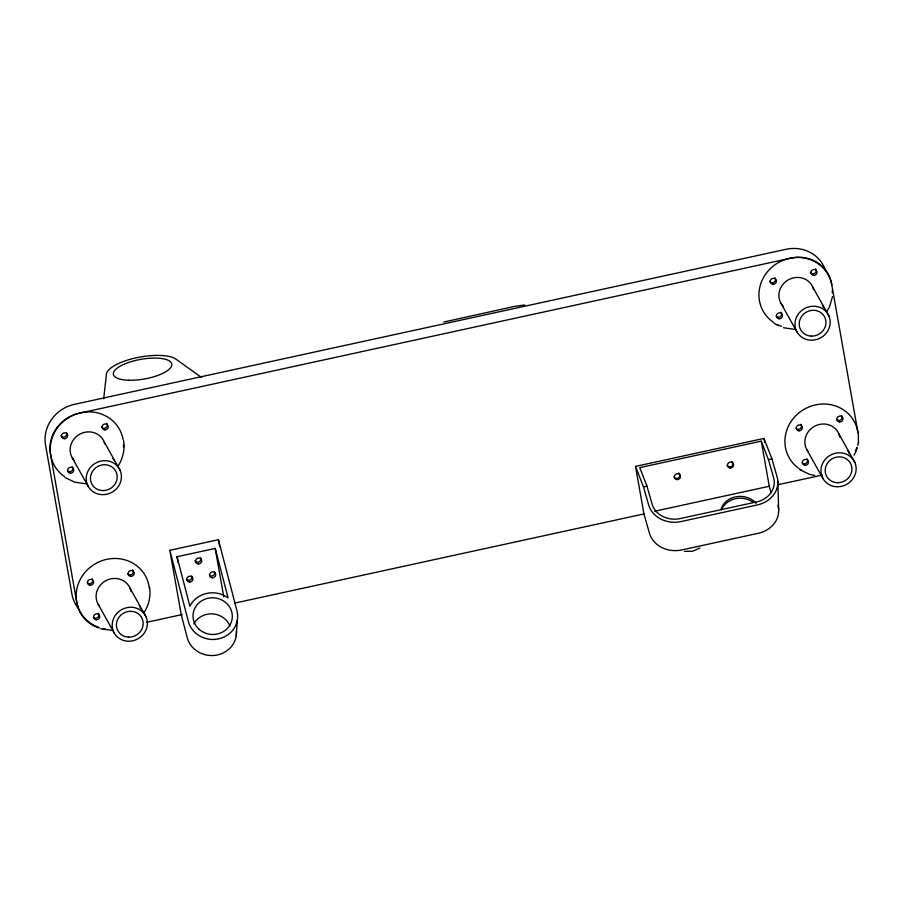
<?xml version="1.0" encoding="UTF-8"?>
<svg xmlns="http://www.w3.org/2000/svg" width="904" height="904" viewBox="0 0 904 904"><rect width="100%" height="100%" fill="white"/><g stroke="black" fill="none" stroke-linecap="round" stroke-linejoin="round"><path stroke-width="1.36" d="M858.484 443.141L858.291 432.632M236.193 636.02L237.379 619.941M103.677 398.867L106.536 373.284A36.815 12.373 -10 0 1 136.097 357.826A36.815 12.373 -10 0 1 174.788 358.323L201.626 377.556M832.527 296.568L829.499 306.851L826.844 311.609M118.085 466.057C122.933 458.565 125.068 449.356 123.565 440.508M144.052 612.629C148.9 605.138 151.024 595.917 149.533 587.08M699.877 547.993L692.611 551.27L684.43 551.361M443.875 322.005L514.67 306.377L524.682 304.976M169.828 550.299L218.429 539.711L236.961 610.844A25.018 23.334 4.2 0 1 218.576 638.868A25.018 23.334 4.2 0 1 188.36 621.432L169.828 550.299L181.252 614.765L187.173 637.501A25.018 23.334 4.2 0 0 214.982 655.355A25.018 23.334 4.2 0 0 236.464 631.455M177.014 556.751L215.197 548.423L228.09 597.906A25.018 23.334 4.2 0 0 189.897 606.234L177.014 556.751L177.998 562.288M635.523 466.396L763.97 438.406L771.937 458.893L777.09 476.916A26.804 23.018 -1.7 0 1 757.416 504.907L681.051 521.551A26.804 23.018 -1.7 0 1 648.631 504.907L643.49 486.883L635.523 466.396L643.942 513.935L649.467 533.281A26.804 23.018 -1.7 0 0 681.876 549.926L758.253 533.281A26.804 23.018 -1.7 0 0 777.915 505.291M761.27 441.152L639.772 467.628L646.959 486.126L652.112 504.149A23.233 19.956 -1.7 0 0 680.192 518.568L756.569 501.935A23.233 19.956 -1.7 0 0 773.609 477.674L768.468 459.65L761.27 441.152L769.27 486.262L771.101 492.669M643.49 486.883L646.959 486.126M768.468 459.65L771.937 458.893M654.586 511.246L769.27 486.262M146.448 622.347L182.303 614.539M234.712 603.115L644.349 513.845M778.129 484.691L822.267 475.075M794.141 329.293L783.463 327.723M85.383 483.742L74.704 482.171L65.156 477.594M111.35 630.314L100.66 628.743M814.685 475.47L809.419 474.295L799.87 469.718M773.903 323.146L778.491 325.79M812.82 287.167L828.9 315.948A17.877 16.724 -29.2 0 1 810.142 340.153A17.877 16.724 -29.2 0 1 798.707 313.518A17.877 16.724 -29.2 0 1 828.9 315.948M780.988 303.292L797.068 332.084M838.788 433.728L854.868 462.52A17.877 16.724 -29.2 0 1 836.098 486.714A17.877 16.724 -29.2 0 1 824.674 460.091A17.877 16.724 -29.2 0 1 854.868 462.52M806.944 449.864L823.035 478.657M104.062 441.615L120.142 470.396A17.877 16.724 -29.2 0 1 101.384 494.601A17.877 16.724 -29.2 0 1 89.948 467.967A17.877 16.724 -29.2 0 1 120.142 470.396M72.23 457.752L88.309 486.533M130.029 588.188L146.109 616.969A17.877 16.724 -29.2 0 1 127.351 641.173A17.877 16.724 -29.2 0 1 115.915 614.539A17.877 16.724 -29.2 0 1 146.109 616.969M98.186 604.324L114.277 633.105M858.009 432.858L831.578 283.698A35.742 33.437 -29.2 0 0 790.989 258.115L79.315 413.196A35.742 33.437 -29.2 0 0 50.466 453.91L76.896 603.081A35.742 33.437 -29.2 0 0 99.338 628.009M763.97 438.406L764.694 442.485M218.429 539.711L219.649 546.57M215.197 548.423L223.774 596.855M777.824 481.38L778.66 509.743M93.88 625.229A37.245 34.849 -29.2 0 1 93.338 565A37.245 34.849 -29.2 0 1 149.375 588.617M98.773 627.342A37.245 34.849 -29.2 0 1 95.067 625.817M139.035 605.431A3.13 2.927 -29.2 0 1 140.312 608.064M132.651 569.904A3.13 2.927 -29.2 0 1 132.244 574.108A3.13 2.927 -29.2 0 1 127.905 573.95M92.05 578.752A3.13 2.927 -29.2 0 1 91.643 582.956A3.13 2.927 -29.2 0 1 87.304 582.797M98.163 613.228A3.13 2.927 -29.2 0 1 97.756 617.432A3.13 2.927 -29.2 0 1 93.417 617.274M99.553 606.313A17.877 16.724 -29.2 0 1 106.808 580.198A17.877 16.724 -29.2 0 1 131.057 591.657M64.523 476.6A37.245 34.849 -29.2 0 1 67.958 418.055A37.245 34.849 -29.2 0 1 123.057 439.446M123.565 444.678A37.245 34.849 -29.2 0 1 123.509 447.333M113.655 459.356A3.13 2.927 -29.2 0 1 114.322 460.712M112.356 458.531A3.13 2.927 -29.2 0 1 113.068 458.859M107.35 424.688A3.13 2.927 -29.2 0 1 101.508 426.744M106.683 423.332A3.13 2.927 -29.2 0 1 107.113 423.965M66.523 432.813A3.13 2.927 -29.2 0 1 64.998 436.835A3.13 2.927 -29.2 0 1 60.918 435.592M72.196 466.656A3.13 2.927 -29.2 0 1 71.789 470.86A3.13 2.927 -29.2 0 1 67.45 470.701M74.377 460.656A17.877 16.724 -29.2 0 1 79.699 434.214A17.877 16.724 -29.2 0 1 104.841 443.909M773.27 322.152A37.245 34.849 -29.2 0 1 776.717 263.595A37.245 34.849 -29.2 0 1 831.816 284.986M832.313 290.229A37.245 34.849 -29.2 0 1 832.268 292.873M781.564 326.321A37.245 34.849 -29.2 0 1 777.858 324.796M822.414 304.908A3.13 2.927 -29.2 0 1 823.115 307.032M815.442 268.872A3.13 2.927 -29.2 0 1 814.707 273.324A3.13 2.927 -29.2 0 1 810.266 272.296M774.852 277.72A3.13 2.927 -29.2 0 1 774.106 282.172A3.13 2.927 -29.2 0 1 769.677 281.133M780.954 312.208A3.13 2.927 -29.2 0 1 780.547 316.411A3.13 2.927 -29.2 0 1 776.208 316.253M783.135 306.207A17.877 16.724 -29.2 0 1 788.457 279.765A17.877 16.724 -29.2 0 1 813.6 289.449M858.19 442.96A35.742 33.437 -29.2 0 1 857.749 445.491M857.116 448A35.742 33.437 -29.2 0 1 854.088 455.187M825.77 271.211A35.742 33.437 -29.2 0 0 786.062 249.289L74.377 404.37A35.742 33.437 -29.2 0 0 45.539 445.084L71.958 594.256A35.742 33.437 -29.2 0 0 77.947 607.895M105.7 629.297A35.742 33.437 -29.2 0 1 103.101 628.924M200.53 557.892A3.13 2.927 -29.2 0 1 199.016 561.915A3.13 2.927 -29.2 0 1 194.925 560.672M191.704 576.04A3.13 2.927 -29.2 0 1 186.529 579.453M214.542 571.757A3.13 2.927 -29.2 0 1 209.366 575.17M193.851 623.907A19.662 18.34 4.2 0 1 212.496 613.895A19.662 18.34 4.2 0 1 229.898 625.997M731.686 461.447A3.13 2.927 -29.2 0 1 731.867 466.148A3.13 2.927 -29.2 0 1 727.098 465.357M679.605 474.148A3.13 2.927 -29.2 0 1 678.09 478.171A3.13 2.927 -29.2 0 1 674 476.928M678.588 473.018A3.13 2.927 -29.2 0 1 679.175 473.515M721.121 509.031A19.662 16.882 -1.7 0 1 736.636 496.669A19.662 16.882 -1.7 0 1 756.128 503.37M721.528 509.845A19.662 16.882 -1.7 0 1 752.851 502.104M798.175 467.956A37.245 34.849 -29.2 0 1 803.272 409.806A37.245 34.849 -29.2 0 1 857.772 431.558M856.845 447.333A37.245 34.849 -29.2 0 1 855.489 451.152M801.475 470.125A37.245 34.849 -29.2 0 1 799.238 468.724M847.794 450.983A3.13 2.927 -29.2 0 1 849.071 453.605M841.409 415.444A3.13 2.927 -29.2 0 1 841.002 419.648A3.13 2.927 -29.2 0 1 836.663 419.49M800.808 424.292A3.13 2.927 -29.2 0 1 800.402 428.496A3.13 2.927 -29.2 0 1 796.062 428.338M806.922 458.78A3.13 2.927 -29.2 0 1 806.515 462.984A3.13 2.927 -29.2 0 1 802.176 462.825M808.312 451.864A17.877 16.724 -29.2 0 1 815.566 425.75A17.877 16.724 -29.2 0 1 839.816 437.208M96.366 619.771A3.13 2.927 -29.2 0 0 99.451 615.409A3.13 2.927 -29.2 0 0 94.14 615.217A3.13 2.927 -29.2 0 0 96.366 619.771M90.253 585.284A3.13 2.927 -29.2 0 0 93.349 580.922A3.13 2.927 -29.2 0 0 88.038 580.73A3.13 2.927 -29.2 0 0 90.253 585.284M130.854 576.436A3.13 2.927 -29.2 0 0 133.939 572.074A3.13 2.927 -29.2 0 0 128.628 571.882A3.13 2.927 -29.2 0 0 130.854 576.436M128.391 637.128A13.583 12.701 -29.2 0 0 142.018 618.313A13.583 12.701 -29.2 0 0 118.966 617.24A13.583 12.701 -29.2 0 0 128.391 637.128M70.399 473.199A3.13 2.927 -29.2 0 0 73.484 468.837A3.13 2.927 -29.2 0 0 68.173 468.645A3.13 2.927 -29.2 0 0 70.399 473.199M64.286 438.722A3.13 2.927 -29.2 0 0 67.382 434.349A3.13 2.927 -29.2 0 0 62.071 434.157A3.13 2.927 -29.2 0 0 64.286 438.722M104.887 429.875A3.13 2.927 -29.2 0 0 107.983 425.513A3.13 2.927 -29.2 0 0 102.66 425.309A3.13 2.927 -29.2 0 0 104.887 429.875M102.423 490.567A13.583 12.701 -29.2 0 0 116.051 471.741A13.583 12.701 -29.2 0 0 92.999 470.668A13.583 12.701 -29.2 0 0 102.423 490.567M779.158 318.75A3.13 2.927 -29.2 0 0 782.242 314.389A3.13 2.927 -29.2 0 0 776.931 314.185A3.13 2.927 -29.2 0 0 779.158 318.75M773.044 284.263A3.13 2.927 -29.2 0 0 776.14 279.901A3.13 2.927 -29.2 0 0 770.829 279.709A3.13 2.927 -29.2 0 0 773.044 284.263M813.645 275.415A3.13 2.927 -29.2 0 0 816.741 271.053A3.13 2.927 -29.2 0 0 811.419 270.861A3.13 2.927 -29.2 0 0 813.645 275.415M811.182 336.107A13.583 12.701 -29.2 0 0 824.81 317.293A13.583 12.701 -29.2 0 0 801.758 316.219A13.583 12.701 -29.2 0 0 811.182 336.107M198.36 563.904A3.13 2.927 -29.2 0 0 201.456 559.542A3.13 2.927 -29.2 0 0 196.145 559.35A3.13 2.927 -29.2 0 0 198.36 563.904M189.535 582.052A3.13 2.927 -29.2 0 0 192.631 577.69A3.13 2.927 -29.2 0 0 187.32 577.498A3.13 2.927 -29.2 0 0 189.535 582.052M212.372 577.78A3.13 2.927 -29.2 0 0 215.457 573.407A3.13 2.927 -29.2 0 0 210.146 573.215A3.13 2.927 -29.2 0 0 212.372 577.78M199.264 629.433A19.662 18.34 4.2 0 0 231.808 620.438A19.662 18.34 4.2 0 0 206.903 598.538A19.662 18.34 4.2 0 0 199.264 629.433M730.229 468.046A3.13 2.927 -29.2 0 0 733.325 463.684A3.13 2.927 -29.2 0 0 728.002 463.481A3.13 2.927 -29.2 0 0 730.229 468.046M677.13 479.617A3.13 2.927 -29.2 0 0 680.226 475.255A3.13 2.927 -29.2 0 0 674.915 475.063A3.13 2.927 -29.2 0 0 677.13 479.617M128.854 380.245A29.662 9.978 -10 0 0 171.828 364.222A29.662 9.978 -10 0 0 127.057 363.024A29.662 9.978 -10 0 0 128.854 380.245M805.125 465.311A3.13 2.927 -29.2 0 0 808.21 460.95A3.13 2.927 -29.2 0 0 802.899 460.757A3.13 2.927 -29.2 0 0 805.125 465.311M799.012 430.835A3.13 2.927 -29.2 0 0 802.108 426.473A3.13 2.927 -29.2 0 0 796.786 426.281A3.13 2.927 -29.2 0 0 799.012 430.835M839.613 421.987A3.13 2.927 -29.2 0 0 842.697 417.625A3.13 2.927 -29.2 0 0 837.386 417.433A3.13 2.927 -29.2 0 0 839.613 421.987M837.149 482.679A13.583 12.701 -29.2 0 0 850.777 463.854A13.583 12.701 -29.2 0 0 827.725 462.791A13.583 12.701 -29.2 0 0 837.149 482.679"/></g></svg>
